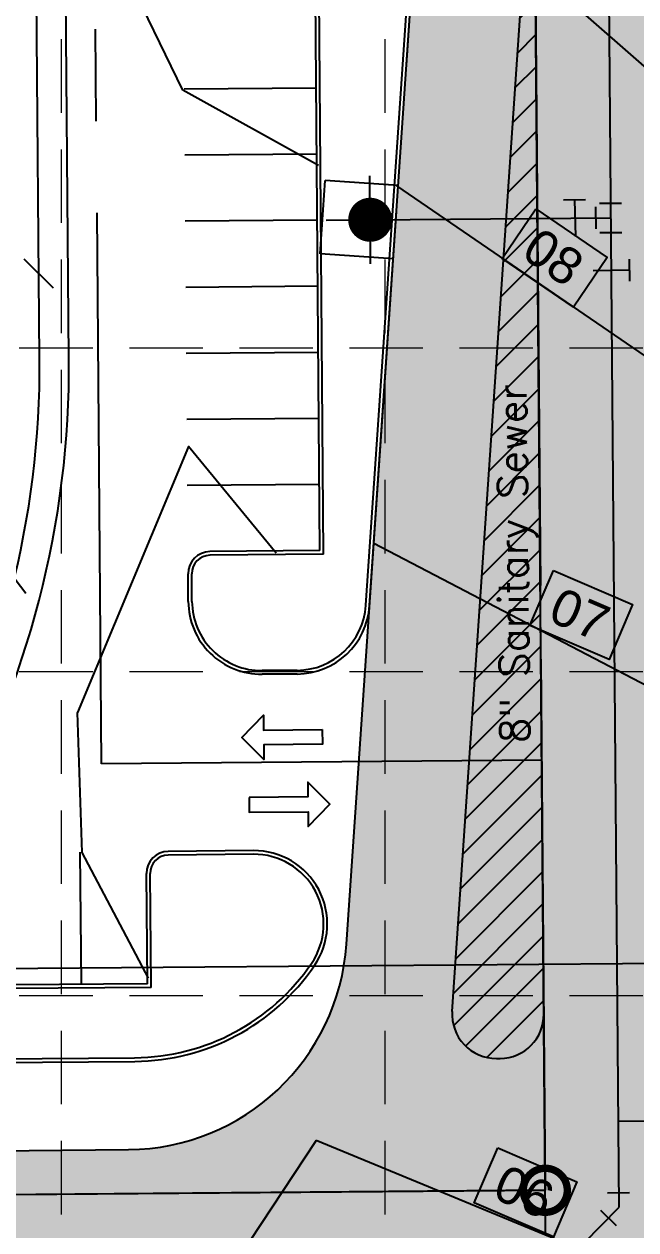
# Model space of a CAD drawing. Header units: feet. Extents: x 2467609 to 2470436, y 7119976 to 7121745.
# Drawn here: x 2468840.9 to 2468924.3, y 7120696.4 to 7120860.5 of the extents above; entities that cross this region are included whole.
import ezdxf
from ezdxf.enums import TextEntityAlignment as Align

# ---------------------------------------------------------------- set-up
doc = ezdxf.new("R2010")
doc.units = ezdxf.units.FT
doc.header["$LTSCALE"] = 100
doc.header["$MEASUREMENT"] = 0
for name, pattern in [('06117 BASE$0$CENTER2', [1.125, 0.75, -0.125, 0.125, -0.125]), ('06117 BASE$0$STRIPE', [1.2, 1, -0.2]), ('06117 WS Base$0$DASHED_SS3', [1.1, 1, -0.1]), ('06117 WS Base$0$HIDDEN2', [0.1875, 0.125, -0.0625]), ('HIDDEN', [0.375, 0.25, -0.125]), ('SDASH', [0.15, 0.1, -0.05]), ('STRIPE', [1.2, 1, -0.2])]:
    doc.linetypes.add(name, pattern=pattern)
for name, color, linetype, lineweight in [('06117 BASE$0$CPCL', 253, '06117 BASE$0$CENTER2', 25), ('06117 BASE$0$CPCURB', 8, 'Continuous', 25), ('06117 BASE$0$CPCURB2', 8, 'Continuous', 25), ('06117 BASE$0$CPSTRIPE', 253, 'Continuous', 25), ('06117 BASE$0$DIR-ARROW', 8, 'Continuous', 25)]:
    doc.layers.add(name, color=color, linetype=linetype, lineweight=lineweight)
for name, color, linetype in [('06117 BASE$0$firelane', 8, '06117 BASE$0$STRIPE'), ('06117 WS Base$0$CPFIT', 7, 'Continuous'), ('06117 WS Base$0$CPSEWER', 7, '06117 WS Base$0$DASHED_SS3'), ('06117 WS Base$0$CPWATER', 7, 'Continuous'), ('06117 WS Base$0$LINE-A', 1, 'Continuous'), ('06117 WS Base$0$WTR-ESMT', 8, '06117 WS Base$0$HIDDEN2'), ('CPCONT', 253, 'Continuous'), ('FIRELANE-HATCH', 253, 'STRIPE'), ('GRID', 254, 'HIDDEN'), ('proposed ec', 6, 'SDASH')]:
    doc.layers.add(name, color=color, linetype=linetype)
doc.styles.add('C80', font='SIMPLEX.shx', dxfattribs={"height": 8})
doc.styles.get("Standard").update_dxf_attribs({"font": 'ARIAL.TTF'})
pattern_1 = [(45, (-105759.34, -105358.1598), (-2.2097086912, 2.2097086912), [])]

msp = doc.modelspace()

# ---------------------------------------------------------------- hatches: boundary and pattern name
at = {"layer": '06117 BASE$0$CPSTRIPE'}
h = msp.add_hatch(dxfattribs=at)
h.set_pattern_fill('ANSI31', color=256, scale=25, style=0)
h.set_pattern_definition(pattern_1)
h.paths.add_polyline_path([(2468910.4, 7120889.27), (2468899.24, 7120726.11, 0.43678), (2468905.28, 7120719.7), (2468905.78, 7120719.7, 0.414214), (2468911.73, 7120725.75)])
h = msp.add_hatch(dxfattribs=at)
h.set_pattern_fill('ANSI31', color=256, scale=25, style=0)
h.set_pattern_definition(pattern_1)
h.paths.add_polyline_path([(2468910.4, 7120889.27), (2468899.24, 7120726.11, 0.43678), (2468905.28, 7120719.7), (2468905.78, 7120719.7, 0.414214), (2468911.73, 7120725.75)])
at = {"layer": 'FIRELANE-HATCH'}
h = msp.add_hatch(color=9, dxfattribs=at)
h.paths.add_polyline_path([(2468922.97, 7121187.19, -0.414214), (2468942.81, 7121207.35), (2469278.26, 7121210.08), (2469277.9, 7121254.08, -0.414214), (2469297.74, 7121274.24), (2469375.13, 7121274.87, -0.137354), (2469390.75, 7121270.64), (2469629.71, 7121128.09, -0.261956), (2469644.34, 7121102.57), (2469645.12, 7121007.13, 0.414214), (2469699.55, 7120953.58), (2469751.67, 7120954, 0.261956), (2469797.6, 7120980.33), (2469803.18, 7120989.68, 0.414214), (2469784.47, 7121063.72), (2469403.04, 7121291.25, 0.137354), (2469374.94, 7121298.87), (2468491.92, 7121291.68, -0.131652), (2468476.89, 7121295.58), (2468199.89, 7121452.51, -0.072593), (2468186.2, 7121463.15, 0.206219), (2468142.45, 7121481.57), (2467847.8, 7121479.17), (2467848.23, 7121449.17), (2468142.69, 7121451.57, -0.577353), (2468169.04, 7121406.78), (2467935.49, 7120994.55, -0.266268), (2467909.82, 7120979.34), (2467855.02, 7120978.55), (2467855.45, 7120948.56), (2467910.25, 7120949.35, 0.266268), (2467961.59, 7120979.76), (2468192.67, 7121387.64, -0.414214), (2468233.56, 7121398.96), (2468336.11, 7121340.86, -0.414214), (2468347.43, 7121299.97), (2468320.22, 7121251.95, 0.414214), (2468338.7, 7121185.16), (2468373.42, 7121165.49, 0.57735), (2468446.57, 7121208.52), (2468446.28, 7121243.96, -1), (2468481.65, 7121244.25), (2468482.67, 7121118.6, 0.414214), (2468532.07, 7121070), (2468873.9, 7121072.79, -0.414214), (2468894.07, 7121052.95), (2468895.4, 7120889.72), (2468884.83, 7120735.24, -0.392002), (2468855.14, 7120707.29), (2468450.27, 7120703.99, -0.131652), (2468375.11, 7120723.48), (2468264.21, 7120786.31, 0.463862), (2468102.32, 7120726.63, 0.45081), (2468173.2, 7120596.29), (2468276.95, 7120572.47, -0.347281), (2468315.76, 7120524.14), (2468315.82, 7120517.93), (2468339.81, 7120518.12), (2468339.76, 7120524.34, 0.347281), (2468282.32, 7120595.86), (2468178.57, 7120619.68, -0.45081), (2468124.87, 7120718.42, -0.463862), (2468252.38, 7120765.43), (2468363.28, 7120702.6, 0.131652), (2468450.47, 7120679.99), (2468832.08, 7120683.1, -0.414214), (2468867.36, 7120648.39), (2468868.39, 7120522.43), (2468892.38, 7120522.62), (2468891.26, 7120660.62), (2468903.26, 7120660.72), (2468904.38, 7120522.72), (2468928.38, 7120522.92)])
h.paths.add_polyline_path([(2468873.66, 7121102.78), (2468531.82, 7121100, -0.414214), (2468506.62, 7121124.8), (2468505.62, 7121247.79, -0.414214), (2468525.46, 7121267.95), (2468872.29, 7121270.78, -0.414214), (2468892.45, 7121250.94), (2468893.5, 7121122.95, -0.414214)], flags=16)
h.paths.add_polyline_path([(2468942.29, 7121271.35), (2469233.74, 7121273.72, -1), (2469234.06, 7121233.72), (2468942.62, 7121231.35, -1)], flags=16)
h.paths.add_polyline_path([(2468385.25, 7121186.37), (2468350.53, 7121206.04, -0.414214), (2468341.1, 7121240.12), (2468370.77, 7121292.49, -0.414214), (2468404.85, 7121301.92), (2468409.33, 7121299.38, -0.267949), (2468422.01, 7121277.83), (2468422.57, 7121208.33, -0.57735)], flags=16)
h.paths.add_polyline_path([(2469698.85, 7121086.85), (2469772.17, 7121043.11, -0.414214), (2469782.57, 7121001.98), (2469776.99, 7120992.63, -0.261956), (2469751.47, 7120978), (2469699.36, 7120977.57, -0.414214), (2469669.11, 7121007.33), (2469668.61, 7121069.51, -0.584841)], flags=16)

# ---------------------------------------------------------------- linework, layer by layer
at = {"layer": '06117 BASE$0$CPCL'}
for p, q in [((2468911.98, 7120695.75), (2468905.89, 7121442.56)), ((2468911.98, 7120695.75), (2468905.89, 7121442.56)), ((2468851.45, 7120759.83), (2468848.78, 7121087.58)), ((2468851.45, 7120759.83), (2468848.78, 7121087.58)), ((2468911.45, 7120760.32), (2468851.45, 7120759.83)), ((2468911.45, 7120760.32), (2468851.45, 7120759.83))]:
    msp.add_line(p, q, dxfattribs=at)
at = {"layer": '06117 BASE$0$CPCURB'}
for p, q in [((2468881.22, 7120788.84), (2468879.76, 7120967.83)), ((2468881.22, 7120788.84), (2468879.76, 7120967.83)), ((2468887.98, 7120781.36), (2468895.4, 7120889.72)), ((2468887.98, 7120781.36), (2468895.4, 7120889.72)), ((2468881.22, 7120788.84), (2468866.22, 7120788.71)), ((2468881.22, 7120788.84), (2468866.22, 7120788.71)), ((2468863.27, 7120781.92), (2468863.24, 7120785.69)), ((2468863.27, 7120781.92), (2468863.24, 7120785.69)), ((2468878.09, 7120772.04), (2468873.35, 7120772.01)), ((2468878.09, 7120772.04), (2468873.35, 7120772.01)), ((2468872.14, 7120748), (2468860.55, 7120747.9)), ((2468872.14, 7120748), (2468860.55, 7120747.9)), ((2468857.7, 7120729.88), (2468857.57, 7120744.88)), ((2468857.7, 7120729.88), (2468857.57, 7120744.88)), ((2468857.7, 7120729.88), (2468839.7, 7120729.73)), ((2468857.7, 7120729.88), (2468839.7, 7120729.73)), ((2468821.28, 7120719.01), (2468855.97, 7120719.3)), ((2468821.28, 7120719.01), (2468855.97, 7120719.3))]:
    msp.add_line(p, q, dxfattribs=at)
for centre, radius, start, end in [((2468866.24, 7120785.71), 3, 90.4665, 180.4665), ((2468866.24, 7120785.71), 3, 90.4665, 180.4665), ((2468873.27, 7120782.01), 10, 180.4665, 270.4665), ((2468873.27, 7120782.01), 10, 180.4665, 270.4665), ((2468878.01, 7120782.04), 10, 270.4665, 356.0876), ((2468878.01, 7120782.04), 10, 270.4665, 356.0876), ((2468860.57, 7120744.9), 3, 90.4665, 180.4665), ((2468860.57, 7120744.9), 3, 90.4665, 180.4665), ((2468872.22, 7120738), 10, 325.6, 90.4665), ((2468872.22, 7120738), 10, 325.6, 90.4665), ((2468855.72, 7120749.3), 30, 270.4665, 325.6), ((2468855.72, 7120749.3), 30, 270.4665, 325.6)]:
    msp.add_arc(centre, radius, start, end, dxfattribs=at)
at = {"layer": '06117 BASE$0$CPCURB2'}
for p, q in [((2468881.72, 7120788.34), (2468880.26, 7120967.83)), ((2468881.72, 7120788.34), (2468880.26, 7120967.83)), ((2468887.49, 7120781.4), (2468894.89, 7120889.7)), ((2468887.49, 7120781.4), (2468894.89, 7120889.7)), ((2468881.72, 7120788.34), (2468866.22, 7120788.21)), ((2468881.72, 7120788.34), (2468866.22, 7120788.21)), ((2468863.77, 7120781.93), (2468863.74, 7120785.69)), ((2468863.77, 7120781.93), (2468863.74, 7120785.69)), ((2468878.09, 7120772.54), (2468873.35, 7120772.51)), ((2468878.09, 7120772.54), (2468873.35, 7120772.51)), ((2468872.15, 7120747.5), (2468860.55, 7120747.4)), ((2468872.15, 7120747.5), (2468860.55, 7120747.4)), ((2468858.2, 7120729.38), (2468858.07, 7120744.88)), ((2468858.2, 7120729.38), (2468858.07, 7120744.88)), ((2468858.2, 7120729.38), (2468839.2, 7120729.23)), ((2468858.2, 7120729.38), (2468839.2, 7120729.23)), ((2468821.28, 7120719.51), (2468855.96, 7120719.8)), ((2468821.28, 7120719.51), (2468855.96, 7120719.8))]:
    msp.add_line(p, q, dxfattribs=at)
for centre, radius, start, end in [((2468866.24, 7120785.71), 2.5, 90.4665, 180.4665), ((2468866.24, 7120785.71), 2.5, 90.4665, 180.4665), ((2468873.27, 7120782.01), 9.5, 180.4665, 270.4665), ((2468873.27, 7120782.01), 9.5, 180.4665, 270.4665), ((2468878.01, 7120782.04), 9.5, 270.4665, 356.0876), ((2468878.01, 7120782.04), 9.5, 270.4665, 356.0876), ((2468860.57, 7120744.9), 2.5, 90.4665, 180.4665), ((2468860.57, 7120744.9), 2.5, 90.4665, 180.4665), ((2468872.22, 7120738), 9.5, 325.6, 90.4665), ((2468872.22, 7120738), 9.5, 325.6, 90.4665), ((2468855.72, 7120749.3), 29.5, 270.4665, 325.6), ((2468855.72, 7120749.3), 29.5, 270.4665, 325.6)]:
    msp.add_arc(centre, radius, start, end, dxfattribs=at)
at = {"layer": '06117 BASE$0$CPSTRIPE'}
for p, q in [((2468899.24, 7120726.11), (2468910.4, 7120889.27)), ((2468899.24, 7120726.11), (2468910.4, 7120889.27)), ((2468911.73, 7120725.75), (2468910.4, 7120889.27)), ((2468911.73, 7120725.75), (2468910.4, 7120889.27)), ((2468880.7, 7120851.83), (2468862.7, 7120851.69)), ((2468880.7, 7120851.83), (2468862.7, 7120851.69)), ((2468880.78, 7120842.83), (2468862.78, 7120842.69)), ((2468880.78, 7120842.83), (2468862.78, 7120842.69)), ((2468880.85, 7120833.83), (2468862.85, 7120833.69)), ((2468880.85, 7120833.83), (2468862.85, 7120833.69)), ((2468880.92, 7120824.83), (2468862.92, 7120824.69)), ((2468880.92, 7120824.83), (2468862.92, 7120824.69)), ((2468881, 7120815.83), (2468863, 7120815.69)), ((2468881, 7120815.83), (2468863, 7120815.69)), ((2468881.07, 7120806.83), (2468863.07, 7120806.69)), ((2468881.07, 7120806.83), (2468863.07, 7120806.69)), ((2468881.14, 7120797.84), (2468863.14, 7120797.69)), ((2468881.14, 7120797.84), (2468863.14, 7120797.69)), ((2468848.7, 7120729.8), (2468848.55, 7120747.8)), ((2468848.7, 7120729.8), (2468848.55, 7120747.8)), ((2468905.28, 7120719.7), (2468905.78, 7120719.7)), ((2468905.28, 7120719.7), (2468905.78, 7120719.7))]:
    msp.add_line(p, q, dxfattribs=at)
for centre, start, end in [((2468905.23, 7120725.7), 176.0876, 270.4665), ((2468905.23, 7120725.7), 176.0876, 270.4665), ((2468905.73, 7120725.7), 270.4665, 0.4665), ((2468905.73, 7120725.7), 270.4665, 0.4665)]:
    msp.add_arc(centre, 6, start, end, dxfattribs=at)
at = {"layer": '06117 BASE$0$DIR-ARROW'}
for points in [[(2468881.54, 7120764.48), (2468881.56, 7120762.48), (2468873.56, 7120762.42), (2468873.57, 7120760.42), (2468870.55, 7120763.39), (2468873.53, 7120766.42), (2468873.54, 7120764.42)], [(2468881.54, 7120764.48), (2468881.56, 7120762.48), (2468873.56, 7120762.42), (2468873.57, 7120760.42), (2468870.55, 7120763.39), (2468873.53, 7120766.42), (2468873.54, 7120764.42)], [(2468871.57, 7120755.23), (2468871.59, 7120753.23), (2468879.59, 7120753.3), (2468879.61, 7120751.3), (2468882.58, 7120754.32), (2468879.56, 7120757.3), (2468879.57, 7120755.3)], [(2468871.57, 7120755.23), (2468871.59, 7120753.23), (2468879.59, 7120753.3), (2468879.61, 7120751.3), (2468882.58, 7120754.32), (2468879.56, 7120757.3), (2468879.57, 7120755.3)]]:
    msp.add_lwpolyline(points, close=True, dxfattribs=at)
at = {"layer": '06117 BASE$0$firelane'}
for p, q in [((2468884.83, 7120735.24), (2468895.4, 7120889.72)), ((2468884.83, 7120735.24), (2468895.4, 7120889.72)), ((2468450.27, 7120703.99), (2468855.14, 7120707.29)), ((2468450.27, 7120703.99), (2468855.14, 7120707.29))]:
    msp.add_line(p, q, dxfattribs=at)
msp.add_arc((2468854.9, 7120737.29), 30, 270.4665, 356.0876, dxfattribs=at)
msp.add_arc((2468854.9, 7120737.29), 30, 270.4665, 356.0876, dxfattribs=at)
at = {"layer": '06117 WS Base$0$CPFIT'}
for p, q in [((2468888.12, 7120827.89), (2468888.02, 7120839.89)), ((2468888.12, 7120827.89), (2468888.02, 7120839.89)), ((2468914.43, 7120836.59), (2468917.43, 7120836.65)), ((2468914.43, 7120836.59), (2468917.43, 7120836.65)), ((2468915.93, 7120836.62), (2468916.03, 7120831.62)), ((2468915.93, 7120836.62), (2468916.03, 7120831.62)), ((2468918.86, 7120832.64), (2468918.84, 7120835.64)), ((2468918.86, 7120832.64), (2468918.84, 7120835.64)), ((2468919.33, 7120836.15), (2468922.33, 7120836.17)), ((2468919.33, 7120836.15), (2468922.33, 7120836.17)), ((2468882.07, 7120833.84), (2468888.07, 7120833.89)), ((2468882.07, 7120833.84), (2468888.07, 7120833.89)), ((2468919.36, 7120832.15), (2468922.36, 7120832.17)), ((2468919.36, 7120832.15), (2468922.36, 7120832.17)), ((2468923.46, 7120825.51), (2468923.41, 7120828.51)), ((2468923.46, 7120825.51), (2468923.41, 7120828.51)), ((2468923.44, 7120827.01), (2468918.44, 7120826.93)), ((2468923.44, 7120827.01), (2468918.44, 7120826.93)), ((2468921.85, 7120711.18), (2468928.55, 7120711.23)), ((2468921.85, 7120711.18), (2468928.55, 7120711.23)), ((2468920.43, 7120701.41), (2468923.43, 7120701.43)), ((2468920.43, 7120701.41), (2468923.43, 7120701.43)), ((2468919.47, 7120699.05), (2468921.61, 7120696.94)), ((2468919.47, 7120699.05), (2468921.61, 7120696.94))]:
    msp.add_line(p, q, dxfattribs=at)
at = {"layer": '06117 WS Base$0$CPFIT', "const_width": 3}
msp.add_lwpolyline([(2468888.06, 7120832.39, -1), (2468888.07, 7120835.39, -1)], format="xyb", close=True, dxfattribs=at)
msp.add_lwpolyline([(2468888.06, 7120832.39, -1), (2468888.07, 7120835.39, -1)], format="xyb", close=True, dxfattribs=at)
at = {"layer": '06117 WS Base$0$CPSEWER', "color": 7}
for p, q in [((2468907.75, 7121214.07), (2468911.93, 7120701.75)), ((2468907.75, 7121214.07), (2468911.93, 7120701.75)), ((2468911.93, 7120701.75), (2468412.52, 7120697.68)), ((2468911.93, 7120701.75), (2468412.52, 7120697.68))]:
    msp.add_line(p, q, dxfattribs=at)
at = {"layer": '06117 WS Base$0$CPSEWER', "color": 7, "const_width": 1}
msp.add_lwpolyline([(2468908.93, 7120701.75, 1), (2468914.93, 7120701.75, 1)], format="xyb", close=True, dxfattribs=at)
msp.add_lwpolyline([(2468908.93, 7120701.75, 1), (2468914.93, 7120701.75, 1)], format="xyb", close=True, dxfattribs=at)
at = {"layer": '06117 WS Base$0$CPWATER', "color": 4}
for p, q in [((2468917.74, 7121216.15), (2468921.95, 7120699.42)), ((2468888.07, 7120833.89), (2468920.85, 7120834.16))]:
    msp.add_line(p, q, dxfattribs=at)
at = {"layer": '06117 WS Base$0$CPWATER'}
for p, q in [((2468917.74, 7121216.15), (2468921.95, 7120699.42)), ((2468888.07, 7120833.89), (2468920.85, 7120834.16))]:
    msp.add_line(p, q, dxfattribs=at)
at = {"layer": '06117 WS Base$0$CPWATER', "color": 4}
msp.add_lwpolyline([(2468912.44, 7120689.75), (2468921.95, 7120699.42)], dxfattribs=at)
at = {"layer": '06117 WS Base$0$CPWATER'}
msp.add_lwpolyline([(2468912.44, 7120689.75), (2468921.95, 7120699.42)], dxfattribs=at)
at = {"layer": '06117 WS Base$0$LINE-A', "color": 30}
msp.add_lwpolyline([(2468207, 7120511.08), (2468206.27, 7120601.01), (2468297.84, 7120762.65), (2468412.52, 7120697.68), (2468911.93, 7120701.75), (2468908.17, 7121162.57), (2468416.1, 7121158.56)], dxfattribs=at)
at = {"layer": '06117 WS Base$0$LINE-A'}
msp.add_lwpolyline([(2468207, 7120511.08), (2468206.27, 7120601.01), (2468297.84, 7120762.65), (2468412.52, 7120697.68), (2468911.93, 7120701.75), (2468908.17, 7121162.57), (2468416.1, 7121158.56)], dxfattribs=at)
at = {"layer": '06117 WS Base$0$WTR-ESMT'}
for p, q in [((2468881.24, 7120829.25), (2468881.92, 7120839.23)), ((2468881.24, 7120829.25), (2468881.92, 7120839.23)), ((2468891.9, 7120838.54), (2468881.92, 7120839.23)), ((2468891.9, 7120838.54), (2468881.92, 7120839.23)), ((2468891.21, 7120828.57), (2468881.24, 7120829.25)), ((2468891.21, 7120828.57), (2468881.24, 7120829.25))]:
    msp.add_line(p, q, dxfattribs=at)
at = {"layer": 'CPCONT', "color": 35}
for p, q in [((2468848.8, 7120747.75), (2468848.15, 7120766.8)), ((2468857.84, 7120730.63), (2468848.8, 7120747.75)), ((2468880.7, 7120708.52), (2468857.23, 7120673.12))]:
    msp.add_line(p, q, dxfattribs=at)
for points in [[(2468894.23, 7120882.05), (2468926.47, 7120853.86)], [(2468862.52, 7120851.54), (2468854.66, 7120867.73)], [(2468881, 7120841.28), (2468862.52, 7120851.54)], [(2468891.64, 7120838.5), (2468927.12, 7120814.24)], [(2468875.24, 7120788.48), (2468863.29, 7120803), (2468848.15, 7120766.8), (2468848.15, 7120766.8)], [(2468926.97, 7120769.78), (2468888.56, 7120789.82)], [(2468926.39, 7120689.68), (2468880.7, 7120708.52)]]:
    msp.add_lwpolyline(points, dxfattribs=at)
for points in [[(2468910.66, 7120835.37), (2468920.36, 7120828.74), (2468915.76, 7120822.01), (2468906.06, 7120828.64)], [(2468913.04, 7120786.12), (2468923.83, 7120781.49), (2468920.62, 7120774), (2468909.82, 7120778.63)], [(2468905.46, 7120707.53), (2468916.25, 7120702.89), (2468913.04, 7120695.4), (2468902.25, 7120700.04)]]:
    msp.add_lwpolyline(points, close=True, dxfattribs=at)
at = {"layer": 'GRID', "color": 252, "linetype": 'HIDDEN', "lineweight": 0, "ltscale": 0.4}
for p, q in [((2468845.94, 7121698.47), (2468845.94, 7120154.77)), ((2468890.04, 7121698.47), (2468890.04, 7120154.77)), ((2467655.24, 7120816.47), (2470389.44, 7120816.47)), ((2467655.24, 7120772.37), (2470389.44, 7120772.37)), ((2467655.24, 7120728.27), (2470389.44, 7120728.27))]:
    msp.add_line(p, q, dxfattribs=at)
at = {"layer": 'proposed ec', "color": 5, "linetype": 'Continuous'}
for p, q in [((2468847, 7120815), (2468846.36, 7120893.38)), ((2468843, 7120814.96), (2468842.45, 7120882.81)), ((2468844.92, 7120824.56), (2468840.89, 7120828.53)), ((2468841.12, 7120783.02), (2468838.22, 7120786.84)), ((2469247.78, 7120735.25), (2468817.08, 7120731.72))]:
    msp.add_line(p, q, dxfattribs=at)
for radius in [123, 127]:
    msp.add_arc((2468720.01, 7120813.96), radius, 330.4665, 0.4665, dxfattribs=at)

# ---------------------------------------------------------------- texts
at = {"style": 'C80'}
msp.add_text('8" Sanitary Sewer', height=4, rotation=90.4961, dxfattribs=at).set_placement((2468909.78, 7120762.66))
at = {"layer": 'CPCONT', "color": 35}
for s, rotation, p in [('08', 325.6386, (2468911.64, 7120826.76)), ('07', 336.7816, (2468915.65, 7120777.86)), ('06', 336.7816, (2468908.08, 7120699.27))]:
    msp.add_text(s, height=5, rotation=rotation, dxfattribs=at).set_placement(p, align=Align.CENTER)

doc.saveas('drawing.dxf')
